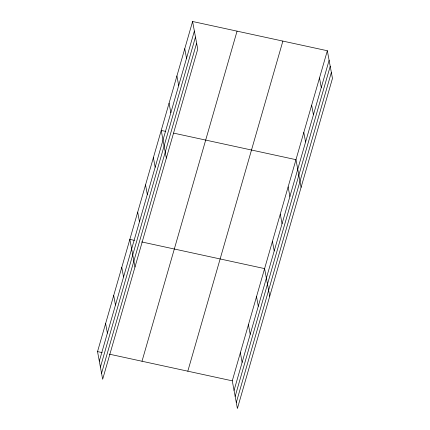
<?xml version="1.0" encoding="UTF-8"?>
<svg xmlns="http://www.w3.org/2000/svg" width="430" height="430" viewBox="0 0 430 430"><rect width="100%" height="100%" fill="white"/><g stroke="black" fill="none" stroke-linecap="round" stroke-linejoin="round"><path stroke-width="0.64" d="M192.597 21.5L197.725 49.16L102.662 379.26L97.535 351.6L192.597 21.5L327.337 50.74L332.465 78.4L237.403 408.5L232.275 380.84L327.337 50.74M99.308 361.168L194.371 31.067M100.416 367.134L195.478 37.039M101.555 373.288L196.618 43.188M142.002 361.248L237.059 31.148M187.813 371.192L282.875 41.092M234.049 390.408L329.111 60.307M235.156 396.379L330.219 66.279M236.296 402.528L331.358 72.428M165.803 131.424L161.228 130.435L166.351 158.089M173.65 133.128L295.969 159.675L301.097 187.335M134.434 240.359L129.855 239.365L134.982 267.025M141.626 241.918L264.595 268.605L269.723 296.265M97.535 351.6L102.114 352.595M109.306 354.153L232.275 380.84M319.495 77.975L321.269 87.543M311.653 105.21L313.427 114.772M303.811 132.44L305.585 142.007M288.127 186.91L289.901 196.472M280.285 214.14L282.058 223.707M272.443 241.375L274.211 250.943M256.517 296.668L258.29 306.23M248.438 324.725L250.212 334.293M184.755 48.735L186.529 58.297M240.359 352.783L242.128 362.35M176.913 75.965L178.686 85.532M169.071 103.2L170.844 112.767M153.386 157.665L155.155 167.232M145.539 184.9L147.313 194.468M137.697 212.13L139.471 221.697M121.776 267.422L123.55 276.99M113.697 295.48L115.471 305.047M105.613 323.543L107.387 333.105"/></g></svg>
